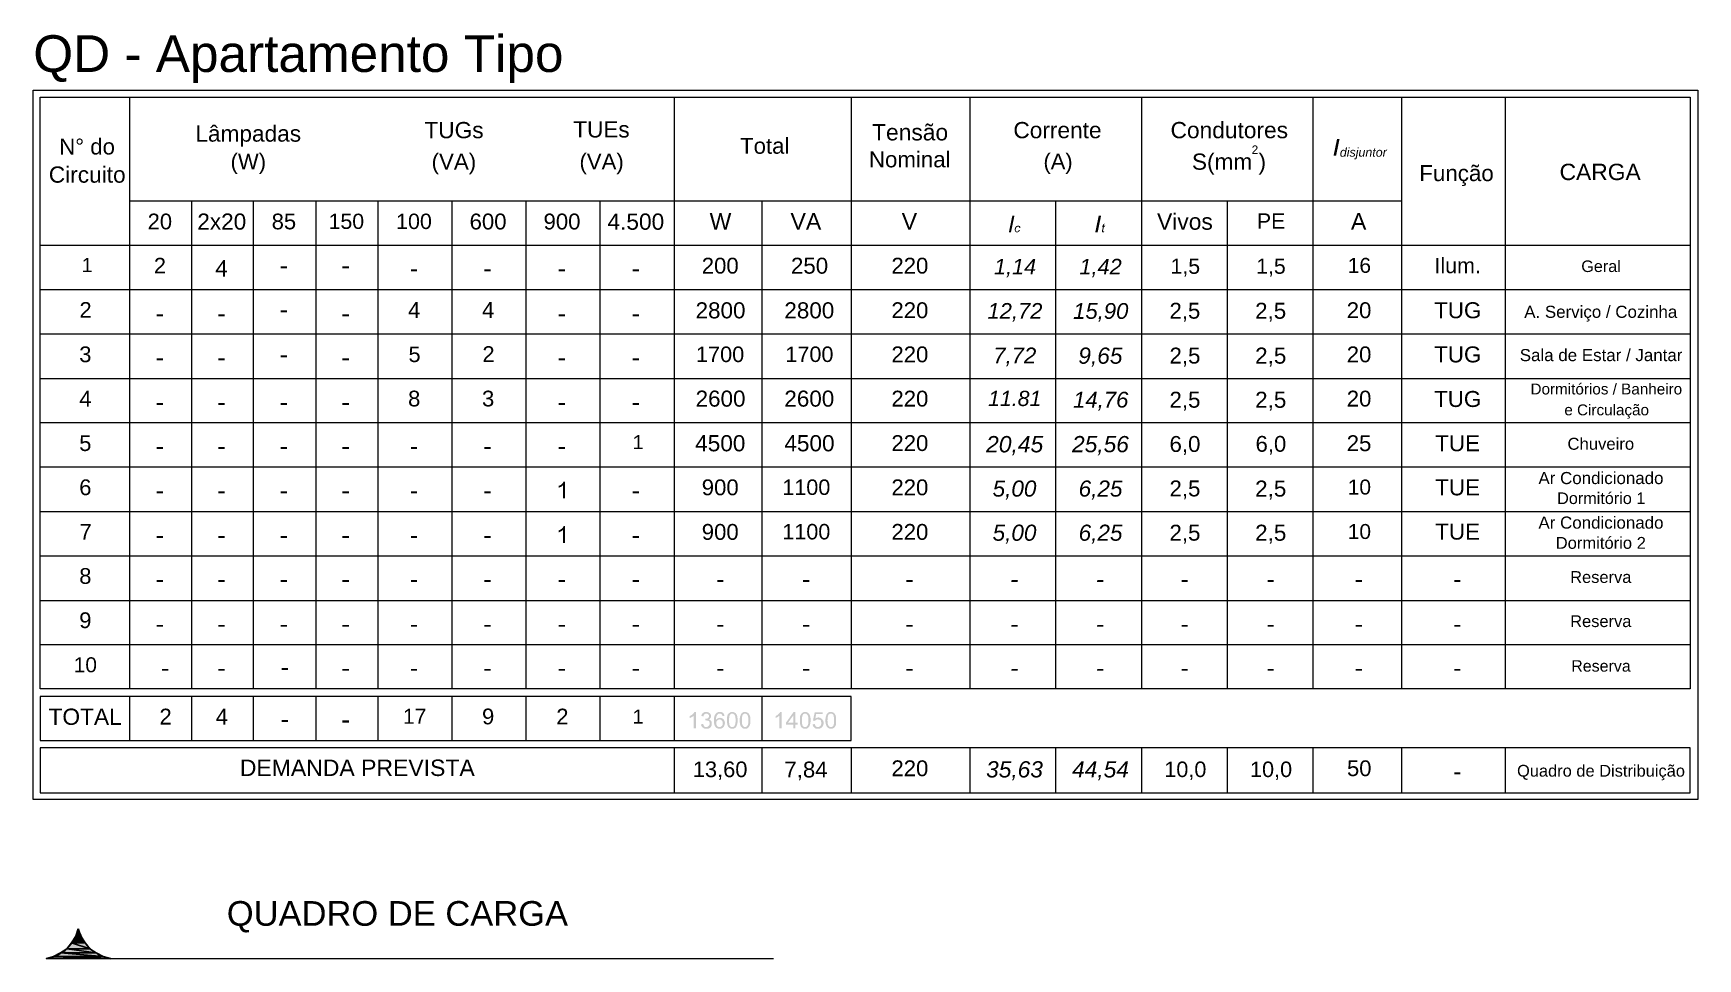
# Model space of a CAD drawing. Header units: millimetres. Extents: x 40 to 176, y -32 to 59.
# Drawn here: x 73.47 to 89.41, y 37.55 to 46.42 of the extents above; entities that cross this region are included whole.
import ezdxf

# ---------------------------------------------------------------- set-up
doc = ezdxf.new("R2010")
doc.units = ezdxf.units.MM
doc.layers.add('11 - Quadro de cargas', color=7, linetype='Continuous', lineweight=30)
doc.styles.add('Arial0', font='arial.ttf', dxfattribs={"height": 3.14658})
doc.styles.add('Arial2', font='ariali.ttf', dxfattribs={"oblique": 15, "height": 1.009692})

msp = doc.modelspace()

# ---------------------------------------------------------------- hatches: boundary and pattern name
at = {"layer": '11 - Quadro de cargas', "true_color": 0x000007}
for points in [[(85.925, 45.244), (85.958, 45.403), (85.982, 45.403), (85.949, 45.244)], [(82.816, 44.51), (82.849, 44.669), (82.869, 44.669), (82.836, 44.51)], [(83.643, 44.51), (83.676, 44.669), (83.699, 44.669), (83.666, 44.51)], [(75.843, 44.166), (75.843, 44.186), (75.902, 44.186), (75.902, 44.166)], [(76.435, 44.166), (76.435, 44.186), (76.498, 44.186), (76.498, 44.166)], [(77.09, 44.136), (77.09, 44.156), (77.149, 44.156), (77.149, 44.136)], [(77.794, 44.136), (77.794, 44.156), (77.854, 44.156), (77.854, 44.136)], [(78.506, 44.136), (78.506, 44.156), (78.565, 44.156), (78.565, 44.136)], [(79.213, 44.136), (79.213, 44.156), (79.273, 44.156), (79.273, 44.136)], [(74.655, 43.706), (74.655, 43.726), (74.715, 43.726), (74.715, 43.706)], [(75.247, 43.706), (75.247, 43.726), (75.307, 43.726), (75.307, 43.706)], [(75.843, 43.743), (75.843, 43.763), (75.902, 43.763), (75.902, 43.743)], [(76.435, 43.706), (76.435, 43.726), (76.498, 43.726), (76.498, 43.706)], [(78.506, 43.706), (78.506, 43.726), (78.565, 43.726), (78.565, 43.706)], [(79.213, 43.706), (79.213, 43.726), (79.273, 43.726), (79.273, 43.706)], [(74.655, 43.283), (74.655, 43.303), (74.715, 43.303), (74.715, 43.283)], [(75.247, 43.283), (75.247, 43.303), (75.307, 43.303), (75.307, 43.283)], [(75.843, 43.313), (75.843, 43.332), (75.902, 43.332), (75.902, 43.313)], [(76.435, 43.283), (76.435, 43.303), (76.498, 43.303), (76.498, 43.283)], [(78.506, 43.283), (78.506, 43.303), (78.565, 43.303), (78.565, 43.283)], [(79.213, 43.283), (79.213, 43.303), (79.273, 43.303), (79.273, 43.283)], [(74.655, 42.856), (74.655, 42.876), (74.715, 42.876), (74.715, 42.856)], [(75.247, 42.856), (75.247, 42.876), (75.307, 42.876), (75.307, 42.856)], [(75.843, 42.856), (75.843, 42.876), (75.902, 42.876), (75.902, 42.856)], [(76.435, 42.856), (76.435, 42.876), (76.498, 42.876), (76.498, 42.856)], [(78.506, 42.856), (78.506, 42.876), (78.565, 42.876), (78.565, 42.856)], [(79.213, 42.856), (79.213, 42.876), (79.273, 42.876), (79.273, 42.856)], [(74.655, 42.433), (74.655, 42.453), (74.715, 42.453), (74.715, 42.433)], [(75.247, 42.433), (75.247, 42.453), (75.307, 42.453), (75.307, 42.433)], [(75.843, 42.433), (75.843, 42.453), (75.902, 42.453), (75.902, 42.433)], [(76.435, 42.433), (76.435, 42.453), (76.498, 42.453), (76.498, 42.433)], [(77.09, 42.433), (77.09, 42.453), (77.149, 42.453), (77.149, 42.433)], [(77.794, 42.433), (77.794, 42.453), (77.854, 42.453), (77.854, 42.433)], [(78.506, 42.433), (78.506, 42.453), (78.565, 42.453), (78.565, 42.433)], [(74.655, 42.009), (74.655, 42.029), (74.715, 42.029), (74.715, 42.009)], [(75.247, 42.009), (75.247, 42.029), (75.307, 42.029), (75.307, 42.009)], [(75.843, 42.009), (75.843, 42.029), (75.902, 42.029), (75.902, 42.009)], [(76.435, 42.009), (76.435, 42.029), (76.498, 42.029), (76.498, 42.009)], [(77.09, 42.009), (77.09, 42.029), (77.149, 42.029), (77.149, 42.009)], [(77.794, 42.009), (77.794, 42.029), (77.854, 42.029), (77.854, 42.009)], [(79.213, 42.009), (79.213, 42.029), (79.273, 42.029), (79.273, 42.009)], [(74.655, 41.583), (74.655, 41.602), (74.715, 41.602), (74.715, 41.583)], [(75.247, 41.583), (75.247, 41.602), (75.307, 41.602), (75.307, 41.583)], [(75.843, 41.583), (75.843, 41.602), (75.902, 41.602), (75.902, 41.583)], [(76.435, 41.583), (76.435, 41.602), (76.498, 41.602), (76.498, 41.583)], [(77.09, 41.583), (77.09, 41.602), (77.149, 41.602), (77.149, 41.583)], [(77.794, 41.583), (77.794, 41.602), (77.854, 41.602), (77.854, 41.583)], [(79.213, 41.583), (79.213, 41.602), (79.273, 41.602), (79.273, 41.583)], [(74.655, 41.159), (74.655, 41.179), (74.715, 41.179), (74.715, 41.159)], [(75.247, 41.159), (75.247, 41.179), (75.307, 41.179), (75.307, 41.159)], [(75.843, 41.159), (75.843, 41.179), (75.902, 41.179), (75.902, 41.159)], [(76.435, 41.159), (76.435, 41.179), (76.498, 41.179), (76.498, 41.159)], [(77.09, 41.159), (77.09, 41.179), (77.149, 41.179), (77.149, 41.159)], [(77.794, 41.159), (77.794, 41.179), (77.854, 41.179), (77.854, 41.159)], [(78.506, 41.159), (78.506, 41.179), (78.565, 41.179), (78.565, 41.159)], [(79.213, 41.159), (79.213, 41.179), (79.273, 41.179), (79.273, 41.159)], [(80.024, 41.159), (80.024, 41.179), (80.083, 41.179), (80.083, 41.159)], [(80.844, 41.159), (80.844, 41.179), (80.904, 41.179), (80.904, 41.159)], [(81.833, 41.159), (81.833, 41.179), (81.896, 41.179), (81.896, 41.159)], [(82.839, 41.159), (82.842, 41.179), (82.902, 41.179), (82.899, 41.159)], [(83.659, 41.159), (83.663, 41.179), (83.722, 41.179), (83.719, 41.159)], [(84.47, 41.159), (84.47, 41.179), (84.529, 41.179), (84.529, 41.159)], [(85.294, 41.159), (85.294, 41.179), (85.353, 41.179), (85.353, 41.159)], [(86.137, 41.159), (86.137, 41.179), (86.197, 41.179), (86.197, 41.159)], [(87.08, 41.159), (87.08, 41.179), (87.139, 41.179), (87.139, 41.159)], [(74.655, 40.732), (74.655, 40.749), (74.715, 40.749), (74.715, 40.732)], [(75.247, 40.732), (75.247, 40.749), (75.307, 40.749), (75.307, 40.732)], [(75.843, 40.732), (75.843, 40.749), (75.902, 40.749), (75.902, 40.732)], [(76.435, 40.732), (76.435, 40.749), (76.498, 40.749), (76.498, 40.732)], [(77.09, 40.732), (77.09, 40.749), (77.149, 40.749), (77.149, 40.732)], [(77.794, 40.732), (77.794, 40.749), (77.854, 40.749), (77.854, 40.732)], [(78.506, 40.732), (78.506, 40.749), (78.565, 40.749), (78.565, 40.732)], [(79.213, 40.732), (79.213, 40.749), (79.273, 40.749), (79.273, 40.732)], [(80.024, 40.732), (80.024, 40.749), (80.083, 40.749), (80.083, 40.732)], [(80.844, 40.732), (80.844, 40.749), (80.904, 40.749), (80.904, 40.732)], [(81.833, 40.732), (81.833, 40.749), (81.896, 40.749), (81.896, 40.732)], [(82.839, 40.732), (82.842, 40.749), (82.902, 40.749), (82.899, 40.732)], [(83.659, 40.732), (83.663, 40.749), (83.722, 40.749), (83.719, 40.732)], [(84.47, 40.732), (84.47, 40.749), (84.529, 40.749), (84.529, 40.732)], [(85.294, 40.732), (85.294, 40.749), (85.353, 40.749), (85.353, 40.732)], [(86.137, 40.732), (86.137, 40.749), (86.197, 40.749), (86.197, 40.732)], [(87.08, 40.732), (87.08, 40.749), (87.139, 40.749), (87.139, 40.732)], [(74.708, 40.309), (74.708, 40.326), (74.768, 40.326), (74.768, 40.309)], [(75.247, 40.309), (75.247, 40.326), (75.307, 40.326), (75.307, 40.309)], [(75.853, 40.316), (75.853, 40.335), (75.912, 40.335), (75.912, 40.316)], [(76.435, 40.309), (76.435, 40.326), (76.498, 40.326), (76.498, 40.309)], [(77.09, 40.309), (77.09, 40.326), (77.149, 40.326), (77.149, 40.309)], [(77.794, 40.309), (77.794, 40.326), (77.854, 40.326), (77.854, 40.309)], [(78.506, 40.309), (78.506, 40.326), (78.565, 40.326), (78.565, 40.309)], [(79.213, 40.309), (79.213, 40.326), (79.273, 40.326), (79.273, 40.309)], [(80.024, 40.309), (80.024, 40.326), (80.083, 40.326), (80.083, 40.309)], [(80.844, 40.309), (80.844, 40.326), (80.904, 40.326), (80.904, 40.309)], [(81.833, 40.309), (81.833, 40.326), (81.896, 40.326), (81.896, 40.309)], [(82.839, 40.309), (82.842, 40.326), (82.902, 40.326), (82.899, 40.309)], [(83.659, 40.309), (83.663, 40.326), (83.722, 40.326), (83.719, 40.309)], [(84.47, 40.309), (84.47, 40.326), (84.529, 40.326), (84.529, 40.309)], [(85.294, 40.309), (85.294, 40.326), (85.353, 40.326), (85.353, 40.309)], [(86.137, 40.309), (86.137, 40.326), (86.197, 40.326), (86.197, 40.309)], [(87.08, 40.309), (87.08, 40.326), (87.139, 40.326), (87.139, 40.309)], [(75.853, 39.819), (75.853, 39.839), (75.912, 39.839), (75.912, 39.819)], [(76.435, 39.813), (76.435, 39.833), (76.498, 39.833), (76.498, 39.813)], [(87.08, 39.317), (87.08, 39.336), (87.139, 39.336), (87.139, 39.317)]]:
    msp.add_hatch(color=7, dxfattribs=at).paths.add_polyline_path(points)
h = msp.add_hatch(color=7, dxfattribs=at)
edge = h.paths.add_edge_path()
edge.add_line((82.912, 44.533), (82.922, 44.533))
edge.add_spline(control_points=[(82.922, 44.533), (82.918, 44.523), (82.915, 44.52), (82.912, 44.517), (82.912, 44.517), (82.905, 44.51), (82.902, 44.51), (82.895, 44.51), (82.895, 44.51), (82.889, 44.51), (82.882, 44.51), (82.879, 44.517), (82.879, 44.517), (82.875, 44.52), (82.872, 44.527), (82.872, 44.533), (82.872, 44.533), (82.872, 44.54), (82.872, 44.547), (82.875, 44.553), (82.875, 44.553), (82.879, 44.56), (82.882, 44.566), (82.889, 44.57), (82.889, 44.57), (82.892, 44.573), (82.899, 44.573), (82.905, 44.573), (82.905, 44.573), (82.912, 44.573), (82.915, 44.573), (82.922, 44.57), (82.922, 44.57), (82.925, 44.563), (82.925, 44.56), (82.925, 44.553)], knot_values=[0, 0, 0, 0, 0.027778, 0.027778, 0.027778, 0.027778, 0.055556, 0.055556, 0.055556, 0.055556, 0.083333, 0.083333, 0.083333, 0.083333, 0.111111, 0.111111, 0.111111, 0.111111, 0.138889, 0.138889, 0.138889, 0.138889, 0.166667, 0.166667, 0.166667, 0.166667, 0.194444, 0.194444, 0.194444, 0.194444, 0.222222, 0.222222, 0.222222, 0.222222, 1, 1, 1, 1], degree=3, periodic=0)
edge.add_line((82.925, 44.553), (82.915, 44.553))
edge.add_spline(control_points=[(82.915, 44.553), (82.915, 44.556), (82.915, 44.56), (82.912, 44.563), (82.912, 44.563), (82.908, 44.563), (82.908, 44.566), (82.902, 44.566), (82.902, 44.566), (82.899, 44.566), (82.895, 44.563), (82.892, 44.56), (82.892, 44.56), (82.889, 44.56), (82.885, 44.553), (82.885, 44.55), (82.885, 44.55), (82.882, 44.543), (82.882, 44.54), (82.882, 44.533), (82.882, 44.533), (82.882, 44.527), (82.882, 44.523), (82.885, 44.52), (82.885, 44.52), (82.889, 44.52), (82.892, 44.517), (82.895, 44.517), (82.895, 44.517), (82.899, 44.517), (82.902, 44.52), (82.905, 44.52), (82.905, 44.52), (82.908, 44.523), (82.908, 44.527), (82.912, 44.533)], knot_values=[0, 0, 0, 0, 0.027778, 0.027778, 0.027778, 0.027778, 0.055556, 0.055556, 0.055556, 0.055556, 0.083333, 0.083333, 0.083333, 0.083333, 0.111111, 0.111111, 0.111111, 0.111111, 0.138889, 0.138889, 0.138889, 0.138889, 0.166667, 0.166667, 0.166667, 0.166667, 0.194444, 0.194444, 0.194444, 0.194444, 0.222222, 0.222222, 0.222222, 0.222222, 1, 1, 1, 1], degree=3, periodic=0)
h = msp.add_hatch(color=7, dxfattribs=at)
edge = h.paths.add_edge_path()
edge.add_line((83.729, 44.52), (83.726, 44.51))
edge.add_spline(control_points=[(83.726, 44.51), (83.722, 44.51), (83.722, 44.51), (83.719, 44.51), (83.719, 44.51), (83.716, 44.51), (83.712, 44.51), (83.709, 44.513), (83.709, 44.513), (83.706, 44.513), (83.706, 44.517), (83.706, 44.52), (83.706, 44.52), (83.706, 44.52), (83.706, 44.523), (83.709, 44.53)], knot_values=[0, 0, 0, 0, 0.0625, 0.0625, 0.0625, 0.0625, 0.125, 0.125, 0.125, 0.125, 0.1875, 0.1875, 0.1875, 0.1875, 1, 1, 1, 1], degree=3, periodic=0)
edge.add_line((83.709, 44.53), (83.716, 44.563))
edge.add_line((83.716, 44.563), (83.706, 44.563))
edge.add_line((83.706, 44.563), (83.709, 44.573))
edge.add_line((83.709, 44.573), (83.716, 44.573))
edge.add_line((83.716, 44.573), (83.719, 44.586))
edge.add_line((83.719, 44.586), (83.732, 44.596))
edge.add_line((83.732, 44.596), (83.726, 44.573))
edge.add_line((83.726, 44.573), (83.739, 44.573))
edge.add_line((83.739, 44.573), (83.735, 44.563))
edge.add_line((83.735, 44.563), (83.726, 44.563))
edge.add_line((83.726, 44.563), (83.719, 44.53))
edge.add_spline(control_points=[(83.719, 44.53), (83.719, 44.527), (83.716, 44.523), (83.716, 44.523), (83.716, 44.523), (83.716, 44.52), (83.719, 44.52), (83.719, 44.52), (83.719, 44.52), (83.719, 44.52), (83.719, 44.52), (83.722, 44.52), (83.722, 44.52), (83.726, 44.52), (83.726, 44.52), (83.729, 44.52)], knot_values=[0, 0, 0, 0, 0.0625, 0.0625, 0.0625, 0.0625, 0.125, 0.125, 0.125, 0.125, 0.1875, 0.1875, 0.1875, 0.1875, 1, 1, 1, 1], degree=3, periodic=0)
h = msp.add_hatch(color=7, dxfattribs=at)
h.paths.add_polyline_path([(75.29, 44.087), (75.29, 44.126), (75.221, 44.126), (75.221, 44.143), (75.294, 44.245), (75.31, 44.245), (75.31, 44.143), (75.33, 44.143), (75.33, 44.126), (75.31, 44.126), (75.31, 44.087)])
h.paths.add_polyline_path([(75.29, 44.143), (75.29, 44.216), (75.241, 44.143)])
h = msp.add_hatch(color=7, dxfattribs=at)
edge = h.paths.add_edge_path()
edge.add_line((78.565, 41.963), (78.545, 41.963))
edge.add_line((78.545, 41.963), (78.545, 42.085))
edge.add_spline(control_points=[(78.545, 42.085), (78.542, 42.082), (78.535, 42.079), (78.529, 42.072), (78.529, 42.072), (78.519, 42.069), (78.512, 42.066), (78.506, 42.062)], knot_values=[0, 0, 0, 0, 0.125, 0.125, 0.125, 0.125, 1, 1, 1, 1], degree=3, periodic=0)
edge.add_line((78.506, 42.062), (78.506, 42.082))
edge.add_spline(control_points=[(78.506, 42.082), (78.519, 42.085), (78.529, 42.092), (78.535, 42.099), (78.535, 42.099), (78.545, 42.109), (78.549, 42.115), (78.552, 42.122)], knot_values=[0, 0, 0, 0, 0.125, 0.125, 0.125, 0.125, 1, 1, 1, 1], degree=3, periodic=0)
edge.add_line((78.552, 42.122), (78.565, 42.122))
edge.add_line((78.565, 42.122), (78.565, 41.963))
h = msp.add_hatch(color=7, dxfattribs=at)
edge = h.paths.add_edge_path()
edge.add_line((78.565, 41.533), (78.545, 41.533))
edge.add_line((78.545, 41.533), (78.545, 41.659))
edge.add_spline(control_points=[(78.545, 41.659), (78.542, 41.655), (78.535, 41.649), (78.529, 41.645), (78.529, 41.645), (78.519, 41.642), (78.512, 41.639), (78.506, 41.635)], knot_values=[0, 0, 0, 0, 0.125, 0.125, 0.125, 0.125, 1, 1, 1, 1], degree=3, periodic=0)
edge.add_line((78.506, 41.635), (78.506, 41.655))
edge.add_spline(control_points=[(78.506, 41.655), (78.519, 41.659), (78.529, 41.665), (78.535, 41.672), (78.535, 41.672), (78.545, 41.678), (78.549, 41.688), (78.552, 41.695)], knot_values=[0, 0, 0, 0, 0.125, 0.125, 0.125, 0.125, 1, 1, 1, 1], degree=3, periodic=0)
edge.add_line((78.552, 41.695), (78.565, 41.695))
edge.add_line((78.565, 41.695), (78.565, 41.533))
h = msp.add_hatch(color=7, dxfattribs=at)
edge = h.paths.add_edge_path()
edge.add_line((79.819, 39.757), (79.799, 39.757))
edge.add_line((79.799, 39.757), (79.799, 39.879))
edge.add_spline(control_points=[(79.799, 39.879), (79.796, 39.876), (79.789, 39.872), (79.782, 39.866), (79.782, 39.866), (79.773, 39.862), (79.766, 39.859), (79.759, 39.856)], knot_values=[0, 0, 0, 0, 0.125, 0.125, 0.125, 0.125, 1, 1, 1, 1], degree=3, periodic=0)
edge.add_line((79.759, 39.856), (79.759, 39.876))
edge.add_spline(control_points=[(79.759, 39.876), (79.773, 39.879), (79.779, 39.886), (79.789, 39.895), (79.789, 39.895), (79.796, 39.902), (79.802, 39.909), (79.806, 39.915)], knot_values=[0, 0, 0, 0, 0.125, 0.125, 0.125, 0.125, 1, 1, 1, 1], degree=3, periodic=0)
edge.add_line((79.806, 39.915), (79.819, 39.915))
edge.add_line((79.819, 39.915), (79.819, 39.757))
edge = h.paths.add_edge_path()
edge.add_line((79.868, 39.796), (79.888, 39.8))
edge.add_spline(control_points=[(79.888, 39.8), (79.892, 39.79), (79.895, 39.783), (79.898, 39.776), (79.898, 39.776), (79.905, 39.773), (79.911, 39.77), (79.918, 39.77), (79.918, 39.77), (79.928, 39.77), (79.935, 39.773), (79.941, 39.78), (79.941, 39.78), (79.948, 39.786), (79.951, 39.793), (79.951, 39.803), (79.951, 39.803), (79.951, 39.813), (79.948, 39.819), (79.945, 39.826), (79.945, 39.826), (79.938, 39.829), (79.931, 39.833), (79.921, 39.833), (79.921, 39.833), (79.918, 39.833), (79.911, 39.833), (79.908, 39.833)], knot_values=[0, 0, 0, 0, 0.035714, 0.035714, 0.035714, 0.035714, 0.071429, 0.071429, 0.071429, 0.071429, 0.107143, 0.107143, 0.107143, 0.107143, 0.142857, 0.142857, 0.142857, 0.142857, 0.178571, 0.178571, 0.178571, 0.178571, 0.214286, 0.214286, 0.214286, 0.214286, 1, 1, 1, 1], degree=3, periodic=0)
edge.add_line((79.908, 39.833), (79.908, 39.849))
edge.add_spline(control_points=[(79.908, 39.849), (79.911, 39.849), (79.911, 39.849), (79.911, 39.849), (79.911, 39.849), (79.921, 39.849), (79.928, 39.849), (79.935, 39.856), (79.935, 39.856), (79.941, 39.859), (79.945, 39.866), (79.945, 39.876), (79.945, 39.876), (79.945, 39.882), (79.941, 39.889), (79.938, 39.892), (79.938, 39.892), (79.931, 39.895), (79.928, 39.899), (79.918, 39.899), (79.918, 39.899), (79.911, 39.899), (79.905, 39.895), (79.902, 39.892), (79.902, 39.892), (79.895, 39.889), (79.892, 39.879), (79.892, 39.872)], knot_values=[0, 0, 0, 0, 0.035714, 0.035714, 0.035714, 0.035714, 0.071429, 0.071429, 0.071429, 0.071429, 0.107143, 0.107143, 0.107143, 0.107143, 0.142857, 0.142857, 0.142857, 0.142857, 0.178571, 0.178571, 0.178571, 0.178571, 0.214286, 0.214286, 0.214286, 0.214286, 1, 1, 1, 1], degree=3, periodic=0)
edge.add_line((79.892, 39.872), (79.872, 39.876))
edge.add_spline(control_points=[(79.872, 39.876), (79.872, 39.889), (79.878, 39.899), (79.888, 39.905), (79.888, 39.905), (79.895, 39.912), (79.905, 39.915), (79.918, 39.915), (79.918, 39.915), (79.928, 39.915), (79.935, 39.912), (79.941, 39.909), (79.941, 39.909), (79.951, 39.905), (79.954, 39.902), (79.958, 39.895), (79.958, 39.895), (79.964, 39.889), (79.964, 39.882), (79.964, 39.876), (79.964, 39.876), (79.964, 39.866), (79.964, 39.862), (79.958, 39.856), (79.958, 39.856), (79.954, 39.849), (79.951, 39.846), (79.945, 39.843), (79.945, 39.843), (79.951, 39.839), (79.961, 39.836), (79.964, 39.829), (79.964, 39.829), (79.971, 39.823), (79.971, 39.813), (79.971, 39.803), (79.971, 39.803), (79.971, 39.79), (79.968, 39.776), (79.958, 39.766), (79.958, 39.766), (79.948, 39.757), (79.935, 39.753), (79.918, 39.753), (79.918, 39.753), (79.905, 39.753), (79.895, 39.757), (79.885, 39.766), (79.885, 39.766), (79.875, 39.773), (79.868, 39.783), (79.868, 39.796)], knot_values=[0, 0, 0, 0, 0.019231, 0.019231, 0.019231, 0.019231, 0.038462, 0.038462, 0.038462, 0.038462, 0.057692, 0.057692, 0.057692, 0.057692, 0.076923, 0.076923, 0.076923, 0.076923, 0.096154, 0.096154, 0.096154, 0.096154, 0.115385, 0.115385, 0.115385, 0.115385, 0.134615, 0.134615, 0.134615, 0.134615, 0.153846, 0.153846, 0.153846, 0.153846, 0.173077, 0.173077, 0.173077, 0.173077, 0.192308, 0.192308, 0.192308, 0.192308, 0.211538, 0.211538, 0.211538, 0.211538, 0.230769, 0.230769, 0.230769, 0.230769, 1, 1, 1, 1], degree=3, periodic=0)
edge = h.paths.add_edge_path()
edge.add_line((80.093, 39.876), (80.074, 39.876))
edge.add_spline(control_points=[(80.074, 39.876), (80.07, 39.882), (80.07, 39.889), (80.067, 39.892), (80.067, 39.892), (80.06, 39.895), (80.054, 39.899), (80.047, 39.899), (80.047, 39.899), (80.04, 39.899), (80.034, 39.899), (80.031, 39.895), (80.031, 39.895), (80.024, 39.889), (80.021, 39.882), (80.017, 39.876), (80.017, 39.876), (80.014, 39.866), (80.011, 39.852), (80.011, 39.839), (80.011, 39.839), (80.014, 39.846), (80.021, 39.849), (80.027, 39.852), (80.027, 39.852), (80.034, 39.856), (80.04, 39.859), (80.05, 39.859), (80.05, 39.859), (80.06, 39.859), (80.074, 39.852), (80.083, 39.846), (80.083, 39.846), (80.09, 39.836), (80.097, 39.823), (80.097, 39.806), (80.097, 39.806), (80.097, 39.796), (80.093, 39.79), (80.09, 39.78), (80.09, 39.78), (80.083, 39.77), (80.08, 39.763), (80.07, 39.76), (80.07, 39.76), (80.064, 39.757), (80.057, 39.753), (80.047, 39.753), (80.047, 39.753), (80.031, 39.753), (80.017, 39.76), (80.007, 39.77), (80.007, 39.77), (79.997, 39.783), (79.991, 39.803), (79.991, 39.829), (79.991, 39.829), (79.991, 39.862), (79.997, 39.882), (80.007, 39.895), (80.007, 39.895), (80.017, 39.909), (80.031, 39.915), (80.047, 39.915), (80.047, 39.915), (80.06, 39.915), (80.07, 39.912), (80.08, 39.905), (80.08, 39.905), (80.087, 39.899), (80.09, 39.889), (80.093, 39.876)], knot_values=[0, 0, 0, 0, 0.013889, 0.013889, 0.013889, 0.013889, 0.027778, 0.027778, 0.027778, 0.027778, 0.041667, 0.041667, 0.041667, 0.041667, 0.055556, 0.055556, 0.055556, 0.055556, 0.069444, 0.069444, 0.069444, 0.069444, 0.083333, 0.083333, 0.083333, 0.083333, 0.097222, 0.097222, 0.097222, 0.097222, 0.111111, 0.111111, 0.111111, 0.111111, 0.125, 0.125, 0.125, 0.125, 0.138889, 0.138889, 0.138889, 0.138889, 0.152778, 0.152778, 0.152778, 0.152778, 0.166667, 0.166667, 0.166667, 0.166667, 0.180556, 0.180556, 0.180556, 0.180556, 0.194444, 0.194444, 0.194444, 0.194444, 0.208333, 0.208333, 0.208333, 0.208333, 0.222222, 0.222222, 0.222222, 0.222222, 0.236111, 0.236111, 0.236111, 0.236111, 1, 1, 1, 1], degree=3, periodic=0)
edge = h.paths.add_edge_path()
edge.add_spline(control_points=[(80.014, 39.806), (80.014, 39.8), (80.014, 39.793), (80.017, 39.79), (80.017, 39.79), (80.021, 39.783), (80.024, 39.776), (80.031, 39.773), (80.031, 39.773), (80.034, 39.77), (80.04, 39.77), (80.047, 39.77), (80.047, 39.77), (80.054, 39.77), (80.06, 39.773), (80.067, 39.78), (80.067, 39.78), (80.074, 39.786), (80.077, 39.796), (80.077, 39.806), (80.077, 39.806), (80.077, 39.816), (80.074, 39.826), (80.067, 39.833), (80.067, 39.833), (80.06, 39.839), (80.054, 39.843), (80.044, 39.843), (80.044, 39.843), (80.037, 39.843), (80.027, 39.839), (80.024, 39.833), (80.024, 39.833), (80.017, 39.826), (80.014, 39.816), (80.014, 39.806)], knot_values=[0, 0, 0, 0, 0.027778, 0.027778, 0.027778, 0.027778, 0.055556, 0.055556, 0.055556, 0.055556, 0.083333, 0.083333, 0.083333, 0.083333, 0.111111, 0.111111, 0.111111, 0.111111, 0.138889, 0.138889, 0.138889, 0.138889, 0.166667, 0.166667, 0.166667, 0.166667, 0.194444, 0.194444, 0.194444, 0.194444, 0.222222, 0.222222, 0.222222, 0.222222, 1, 1, 1, 1], degree=3, periodic=0)
edge = h.paths.add_edge_path()
edge.add_spline(control_points=[(80.117, 39.833), (80.117, 39.852), (80.117, 39.869), (80.12, 39.879), (80.12, 39.879), (80.123, 39.892), (80.13, 39.899), (80.14, 39.905), (80.14, 39.905), (80.146, 39.912), (80.156, 39.915), (80.166, 39.915), (80.166, 39.915), (80.176, 39.915), (80.183, 39.912), (80.189, 39.909), (80.189, 39.909), (80.196, 39.905), (80.203, 39.902), (80.206, 39.895), (80.206, 39.895), (80.209, 39.889), (80.212, 39.882), (80.216, 39.872), (80.216, 39.872), (80.216, 39.862), (80.219, 39.849), (80.219, 39.833), (80.219, 39.833), (80.219, 39.816), (80.216, 39.8), (80.212, 39.79), (80.212, 39.79), (80.209, 39.776), (80.203, 39.77), (80.196, 39.763), (80.196, 39.763), (80.189, 39.757), (80.179, 39.753), (80.166, 39.753), (80.166, 39.753), (80.153, 39.753), (80.14, 39.76), (80.13, 39.77), (80.13, 39.77), (80.12, 39.783), (80.117, 39.803), (80.117, 39.833)], knot_values=[0, 0, 0, 0, 0.020833, 0.020833, 0.020833, 0.020833, 0.041667, 0.041667, 0.041667, 0.041667, 0.0625, 0.0625, 0.0625, 0.0625, 0.083333, 0.083333, 0.083333, 0.083333, 0.104167, 0.104167, 0.104167, 0.104167, 0.125, 0.125, 0.125, 0.125, 0.145833, 0.145833, 0.145833, 0.145833, 0.166667, 0.166667, 0.166667, 0.166667, 0.1875, 0.1875, 0.1875, 0.1875, 0.208333, 0.208333, 0.208333, 0.208333, 0.229167, 0.229167, 0.229167, 0.229167, 1, 1, 1, 1], degree=3, periodic=0)
edge = h.paths.add_edge_path()
edge.add_spline(control_points=[(80.136, 39.833), (80.136, 39.809), (80.14, 39.79), (80.143, 39.783), (80.143, 39.783), (80.15, 39.773), (80.16, 39.77), (80.166, 39.77), (80.166, 39.77), (80.176, 39.77), (80.183, 39.773), (80.189, 39.783), (80.189, 39.783), (80.196, 39.79), (80.199, 39.809), (80.199, 39.833), (80.199, 39.833), (80.199, 39.859), (80.196, 39.879), (80.189, 39.886), (80.189, 39.886), (80.183, 39.895), (80.176, 39.899), (80.166, 39.899), (80.166, 39.899), (80.156, 39.899), (80.15, 39.895), (80.146, 39.889), (80.146, 39.889), (80.14, 39.879), (80.136, 39.859), (80.136, 39.833)], knot_values=[0, 0, 0, 0, 0.03125, 0.03125, 0.03125, 0.03125, 0.0625, 0.0625, 0.0625, 0.0625, 0.09375, 0.09375, 0.09375, 0.09375, 0.125, 0.125, 0.125, 0.125, 0.15625, 0.15625, 0.15625, 0.15625, 0.1875, 0.1875, 0.1875, 0.1875, 0.21875, 0.21875, 0.21875, 0.21875, 1, 1, 1, 1], degree=3, periodic=0)
edge = h.paths.add_edge_path()
edge.add_spline(control_points=[(80.239, 39.833), (80.239, 39.852), (80.239, 39.869), (80.246, 39.879), (80.246, 39.879), (80.249, 39.892), (80.252, 39.899), (80.262, 39.905), (80.262, 39.905), (80.269, 39.912), (80.279, 39.915), (80.289, 39.915), (80.289, 39.915), (80.298, 39.915), (80.305, 39.912), (80.312, 39.909), (80.312, 39.909), (80.318, 39.905), (80.325, 39.902), (80.328, 39.895), (80.328, 39.895), (80.332, 39.889), (80.335, 39.882), (80.338, 39.872), (80.338, 39.872), (80.341, 39.862), (80.341, 39.849), (80.341, 39.833), (80.341, 39.833), (80.341, 39.816), (80.341, 39.8), (80.335, 39.79), (80.335, 39.79), (80.332, 39.776), (80.325, 39.77), (80.318, 39.763), (80.318, 39.763), (80.312, 39.757), (80.302, 39.753), (80.289, 39.753), (80.289, 39.753), (80.275, 39.753), (80.262, 39.76), (80.255, 39.77), (80.255, 39.77), (80.242, 39.783), (80.239, 39.803), (80.239, 39.833)], knot_values=[0, 0, 0, 0, 0.020833, 0.020833, 0.020833, 0.020833, 0.041667, 0.041667, 0.041667, 0.041667, 0.0625, 0.0625, 0.0625, 0.0625, 0.083333, 0.083333, 0.083333, 0.083333, 0.104167, 0.104167, 0.104167, 0.104167, 0.125, 0.125, 0.125, 0.125, 0.145833, 0.145833, 0.145833, 0.145833, 0.166667, 0.166667, 0.166667, 0.166667, 0.1875, 0.1875, 0.1875, 0.1875, 0.208333, 0.208333, 0.208333, 0.208333, 0.229167, 0.229167, 0.229167, 0.229167, 1, 1, 1, 1], degree=3, periodic=0)
edge = h.paths.add_edge_path()
edge.add_spline(control_points=[(80.259, 39.833), (80.259, 39.809), (80.262, 39.79), (80.269, 39.783), (80.269, 39.783), (80.272, 39.773), (80.282, 39.77), (80.289, 39.77), (80.289, 39.77), (80.298, 39.77), (80.305, 39.773), (80.312, 39.783), (80.312, 39.783), (80.318, 39.79), (80.322, 39.809), (80.322, 39.833), (80.322, 39.833), (80.322, 39.859), (80.318, 39.879), (80.312, 39.886), (80.312, 39.886), (80.305, 39.895), (80.298, 39.899), (80.289, 39.899), (80.289, 39.899), (80.282, 39.899), (80.275, 39.895), (80.269, 39.889), (80.269, 39.889), (80.262, 39.879), (80.259, 39.859), (80.259, 39.833)], knot_values=[0, 0, 0, 0, 0.03125, 0.03125, 0.03125, 0.03125, 0.0625, 0.0625, 0.0625, 0.0625, 0.09375, 0.09375, 0.09375, 0.09375, 0.125, 0.125, 0.125, 0.125, 0.15625, 0.15625, 0.15625, 0.15625, 0.1875, 0.1875, 0.1875, 0.1875, 0.21875, 0.21875, 0.21875, 0.21875, 1, 1, 1, 1], degree=3, periodic=0)
h = msp.add_hatch(color=7, dxfattribs=at)
edge = h.paths.add_edge_path()
edge.add_line((80.639, 39.757), (80.619, 39.757))
edge.add_line((80.619, 39.757), (80.619, 39.879))
edge.add_spline(control_points=[(80.619, 39.879), (80.616, 39.876), (80.609, 39.872), (80.603, 39.866), (80.603, 39.866), (80.596, 39.862), (80.586, 39.859), (80.583, 39.856)], knot_values=[0, 0, 0, 0, 0.125, 0.125, 0.125, 0.125, 1, 1, 1, 1], degree=3, periodic=0)
edge.add_line((80.583, 39.856), (80.583, 39.876))
edge.add_spline(control_points=[(80.583, 39.876), (80.593, 39.879), (80.603, 39.886), (80.609, 39.895), (80.609, 39.895), (80.619, 39.902), (80.623, 39.909), (80.626, 39.915)], knot_values=[0, 0, 0, 0, 0.125, 0.125, 0.125, 0.125, 1, 1, 1, 1], degree=3, periodic=0)
edge.add_line((80.626, 39.915), (80.639, 39.915))
edge.add_line((80.639, 39.915), (80.639, 39.757))
h.paths.add_polyline_path([(80.752, 39.757), (80.752, 39.793), (80.682, 39.793), (80.682, 39.813), (80.755, 39.915), (80.772, 39.915), (80.772, 39.813), (80.795, 39.813), (80.795, 39.793), (80.772, 39.793), (80.772, 39.757)])
h.paths.add_polyline_path([(80.752, 39.813), (80.752, 39.882), (80.702, 39.813)])
edge = h.paths.add_edge_path()
edge.add_spline(control_points=[(80.815, 39.833), (80.815, 39.852), (80.815, 39.869), (80.818, 39.879), (80.818, 39.879), (80.824, 39.892), (80.828, 39.899), (80.838, 39.905), (80.838, 39.905), (80.844, 39.912), (80.854, 39.915), (80.864, 39.915), (80.864, 39.915), (80.874, 39.915), (80.881, 39.912), (80.887, 39.909), (80.887, 39.909), (80.894, 39.905), (80.901, 39.902), (80.904, 39.895), (80.904, 39.895), (80.907, 39.889), (80.91, 39.882), (80.914, 39.872), (80.914, 39.872), (80.917, 39.862), (80.917, 39.849), (80.917, 39.833), (80.917, 39.833), (80.917, 39.816), (80.914, 39.8), (80.91, 39.79), (80.91, 39.79), (80.907, 39.776), (80.901, 39.77), (80.894, 39.763), (80.894, 39.763), (80.887, 39.757), (80.877, 39.753), (80.864, 39.753), (80.864, 39.753), (80.851, 39.753), (80.838, 39.76), (80.828, 39.77), (80.828, 39.77), (80.818, 39.783), (80.815, 39.803), (80.815, 39.833)], knot_values=[0, 0, 0, 0, 0.020833, 0.020833, 0.020833, 0.020833, 0.041667, 0.041667, 0.041667, 0.041667, 0.0625, 0.0625, 0.0625, 0.0625, 0.083333, 0.083333, 0.083333, 0.083333, 0.104167, 0.104167, 0.104167, 0.104167, 0.125, 0.125, 0.125, 0.125, 0.145833, 0.145833, 0.145833, 0.145833, 0.166667, 0.166667, 0.166667, 0.166667, 0.1875, 0.1875, 0.1875, 0.1875, 0.208333, 0.208333, 0.208333, 0.208333, 0.229167, 0.229167, 0.229167, 0.229167, 1, 1, 1, 1], degree=3, periodic=0)
edge = h.paths.add_edge_path()
edge.add_spline(control_points=[(80.834, 39.833), (80.834, 39.809), (80.838, 39.79), (80.841, 39.783), (80.841, 39.783), (80.848, 39.773), (80.858, 39.77), (80.864, 39.77), (80.864, 39.77), (80.874, 39.77), (80.881, 39.773), (80.887, 39.783), (80.887, 39.783), (80.894, 39.79), (80.897, 39.809), (80.897, 39.833), (80.897, 39.833), (80.897, 39.859), (80.894, 39.879), (80.887, 39.886), (80.887, 39.886), (80.881, 39.895), (80.874, 39.899), (80.864, 39.899), (80.864, 39.899), (80.854, 39.899), (80.848, 39.895), (80.844, 39.889), (80.844, 39.889), (80.838, 39.879), (80.834, 39.859), (80.834, 39.833)], knot_values=[0, 0, 0, 0, 0.03125, 0.03125, 0.03125, 0.03125, 0.0625, 0.0625, 0.0625, 0.0625, 0.09375, 0.09375, 0.09375, 0.09375, 0.125, 0.125, 0.125, 0.125, 0.15625, 0.15625, 0.15625, 0.15625, 0.1875, 0.1875, 0.1875, 0.1875, 0.21875, 0.21875, 0.21875, 0.21875, 1, 1, 1, 1], degree=3, periodic=0)
edge = h.paths.add_edge_path()
edge.add_line((80.937, 39.796), (80.957, 39.8))
edge.add_spline(control_points=[(80.957, 39.8), (80.96, 39.79), (80.963, 39.783), (80.967, 39.776), (80.967, 39.776), (80.973, 39.773), (80.98, 39.77), (80.987, 39.77), (80.987, 39.77), (80.996, 39.77), (81.006, 39.773), (81.01, 39.78), (81.01, 39.78), (81.016, 39.786), (81.02, 39.796), (81.02, 39.809), (81.02, 39.809), (81.02, 39.819), (81.016, 39.829), (81.013, 39.836), (81.013, 39.836), (81.006, 39.839), (80.996, 39.843), (80.987, 39.843), (80.987, 39.843), (80.98, 39.843), (80.977, 39.843), (80.97, 39.839), (80.97, 39.839), (80.967, 39.836), (80.96, 39.833), (80.957, 39.829)], knot_values=[0, 0, 0, 0, 0.03125, 0.03125, 0.03125, 0.03125, 0.0625, 0.0625, 0.0625, 0.0625, 0.09375, 0.09375, 0.09375, 0.09375, 0.125, 0.125, 0.125, 0.125, 0.15625, 0.15625, 0.15625, 0.15625, 0.1875, 0.1875, 0.1875, 0.1875, 0.21875, 0.21875, 0.21875, 0.21875, 1, 1, 1, 1], degree=3, periodic=0)
edge.add_line((80.957, 39.829), (80.94, 39.833))
edge.add_line((80.94, 39.833), (80.957, 39.912))
edge.add_line((80.957, 39.912), (81.033, 39.912))
edge.add_line((81.033, 39.912), (81.033, 39.895))
edge.add_line((81.033, 39.895), (80.97, 39.895))
edge.add_line((80.97, 39.895), (80.963, 39.852))
edge.add_spline(control_points=[(80.963, 39.852), (80.973, 39.859), (80.983, 39.862), (80.993, 39.862), (80.993, 39.862), (81.006, 39.862), (81.016, 39.856), (81.026, 39.846), (81.026, 39.846), (81.036, 39.836), (81.043, 39.826), (81.043, 39.809), (81.043, 39.809), (81.043, 39.796), (81.036, 39.783), (81.03, 39.773), (81.03, 39.773), (81.02, 39.76), (81.006, 39.753), (80.987, 39.753), (80.987, 39.753), (80.973, 39.753), (80.96, 39.757), (80.953, 39.766), (80.953, 39.766), (80.944, 39.773), (80.937, 39.783), (80.937, 39.796)], knot_values=[0, 0, 0, 0, 0.035714, 0.035714, 0.035714, 0.035714, 0.071429, 0.071429, 0.071429, 0.071429, 0.107143, 0.107143, 0.107143, 0.107143, 0.142857, 0.142857, 0.142857, 0.142857, 0.178571, 0.178571, 0.178571, 0.178571, 0.214286, 0.214286, 0.214286, 0.214286, 1, 1, 1, 1], degree=3, periodic=0)
edge = h.paths.add_edge_path()
edge.add_spline(control_points=[(81.059, 39.833), (81.059, 39.852), (81.063, 39.869), (81.066, 39.879), (81.066, 39.879), (81.069, 39.892), (81.076, 39.899), (81.082, 39.905), (81.082, 39.905), (81.089, 39.912), (81.099, 39.915), (81.112, 39.915), (81.112, 39.915), (81.119, 39.915), (81.129, 39.912), (81.135, 39.909), (81.135, 39.909), (81.142, 39.905), (81.145, 39.902), (81.149, 39.895), (81.149, 39.895), (81.155, 39.889), (81.159, 39.882), (81.159, 39.872), (81.159, 39.872), (81.162, 39.862), (81.162, 39.849), (81.162, 39.833), (81.162, 39.833), (81.162, 39.816), (81.162, 39.8), (81.159, 39.79), (81.159, 39.79), (81.155, 39.776), (81.149, 39.77), (81.142, 39.763), (81.142, 39.763), (81.132, 39.757), (81.122, 39.753), (81.112, 39.753), (81.112, 39.753), (81.096, 39.753), (81.086, 39.76), (81.076, 39.77), (81.076, 39.77), (81.066, 39.783), (81.059, 39.803), (81.059, 39.833)], knot_values=[0, 0, 0, 0, 0.020833, 0.020833, 0.020833, 0.020833, 0.041667, 0.041667, 0.041667, 0.041667, 0.0625, 0.0625, 0.0625, 0.0625, 0.083333, 0.083333, 0.083333, 0.083333, 0.104167, 0.104167, 0.104167, 0.104167, 0.125, 0.125, 0.125, 0.125, 0.145833, 0.145833, 0.145833, 0.145833, 0.166667, 0.166667, 0.166667, 0.166667, 0.1875, 0.1875, 0.1875, 0.1875, 0.208333, 0.208333, 0.208333, 0.208333, 0.229167, 0.229167, 0.229167, 0.229167, 1, 1, 1, 1], degree=3, periodic=0)
edge = h.paths.add_edge_path()
edge.add_spline(control_points=[(81.079, 39.833), (81.079, 39.809), (81.082, 39.79), (81.089, 39.783), (81.089, 39.783), (81.096, 39.773), (81.102, 39.77), (81.112, 39.77), (81.112, 39.77), (81.119, 39.77), (81.129, 39.773), (81.135, 39.783), (81.135, 39.783), (81.139, 39.79), (81.142, 39.809), (81.142, 39.833), (81.142, 39.833), (81.142, 39.859), (81.139, 39.879), (81.135, 39.886), (81.135, 39.886), (81.129, 39.895), (81.119, 39.899), (81.112, 39.899), (81.112, 39.899), (81.102, 39.899), (81.096, 39.895), (81.089, 39.889), (81.089, 39.889), (81.082, 39.879), (81.079, 39.859), (81.079, 39.833)], knot_values=[0, 0, 0, 0, 0.03125, 0.03125, 0.03125, 0.03125, 0.0625, 0.0625, 0.0625, 0.0625, 0.09375, 0.09375, 0.09375, 0.09375, 0.125, 0.125, 0.125, 0.125, 0.15625, 0.15625, 0.15625, 0.15625, 0.1875, 0.1875, 0.1875, 0.1875, 0.21875, 0.21875, 0.21875, 0.21875, 1, 1, 1, 1], degree=3, periodic=0)
at = {"layer": '11 - Quadro de cargas', "true_color": 0x000005}
msp.add_hatch(color=5, dxfattribs=at).paths.add_polyline_path([(73.904, 37.838), (73.931, 37.765), (73.881, 37.765)])
h = msp.add_hatch(color=5, dxfattribs=at)
h.paths.add_polyline_path([(74.017, 37.646), (73.795, 37.646), (74.076, 37.606)])
h.paths.add_polyline_path([(73.795, 37.646), (74.076, 37.606), (73.735, 37.606)])
h = msp.add_hatch(color=5, dxfattribs=at)
h.paths.add_polyline_path([(73.97, 37.702), (73.841, 37.702), (74.017, 37.646)])
h.paths.add_polyline_path([(73.841, 37.702), (74.017, 37.646), (73.795, 37.646)])
h = msp.add_hatch(color=5, dxfattribs=at)
h.paths.add_polyline_path([(73.931, 37.765), (73.881, 37.765), (73.97, 37.702)])
h.paths.add_polyline_path([(73.881, 37.765), (73.97, 37.702), (73.841, 37.702)])
h = msp.add_hatch(color=5, dxfattribs=at)
h.paths.add_polyline_path([(74.142, 37.57), (73.669, 37.57), (74.215, 37.553)])
h.paths.add_polyline_path([(73.669, 37.57), (74.215, 37.553), (73.6, 37.553)])
h = msp.add_hatch(color=5, dxfattribs=at)
h.paths.add_polyline_path([(74.076, 37.606), (73.735, 37.606), (74.142, 37.57)])
h.paths.add_polyline_path([(73.735, 37.606), (74.142, 37.57), (73.669, 37.57)])

# ---------------------------------------------------------------- linework, layer by layer
at = {"layer": '11 - Quadro de cargas', "color": 7, "linetype": 'Continuous', "lineweight": 9, "true_color": 0x000007}
for points in [[(73.474, 45.873), (89.412, 45.873), (89.412, 39.075), (73.474, 39.075)], [(73.54, 45.804), (89.339, 45.804), (89.339, 40.137), (73.54, 40.137)], [(73.54, 39.641), (81.307, 39.641), (81.307, 40.064), (73.54, 40.064)], [(73.54, 39.141), (89.339, 39.141), (89.339, 39.571), (73.54, 39.571)]]:
    msp.add_lwpolyline(points, close=True, dxfattribs=at)
for points in [[(74.394, 45.804), (74.394, 40.56), (74.394, 40.56)], [(79.61, 45.804), (79.61, 40.56), (79.61, 40.56)], [(81.307, 45.804), (81.307, 40.56), (81.307, 40.56)], [(82.442, 45.804), (82.442, 40.56), (82.442, 40.56)], [(84.086, 45.804), (84.086, 40.56), (84.086, 40.56)], [(85.727, 45.804), (85.727, 40.56), (85.727, 40.56)], [(86.577, 45.804), (86.577, 40.56), (86.577, 40.56)], [(87.569, 45.804), (87.569, 40.56), (87.569, 40.56)], [(74.394, 44.811), (86.577, 44.811), (86.577, 44.811)], [(74.989, 44.811), (74.989, 40.56), (74.989, 40.56)], [(75.581, 44.811), (75.581, 40.56), (75.581, 40.56)], [(76.18, 44.811), (76.18, 40.56), (76.18, 40.56)], [(76.772, 44.811), (76.772, 40.56), (76.772, 40.56)], [(77.483, 44.811), (77.483, 40.56), (77.483, 40.56)], [(78.191, 44.811), (78.191, 40.56), (78.191, 40.56)], [(78.899, 44.811), (78.899, 40.56), (78.899, 40.56)], [(80.451, 44.811), (80.451, 40.56), (80.451, 40.56)], [(83.262, 44.811), (83.262, 40.56), (83.262, 40.56)], [(84.907, 44.811), (84.907, 40.56), (84.907, 40.56)], [(73.54, 44.388), (89.339, 44.388), (89.339, 44.388)], [(73.54, 43.961), (89.339, 43.961), (89.339, 43.961)], [(73.54, 43.538), (89.339, 43.538), (89.339, 43.538)], [(73.54, 43.111), (89.339, 43.111), (89.339, 43.111)], [(73.54, 42.687), (89.339, 42.687), (89.339, 42.687)], [(73.54, 42.264), (89.339, 42.264), (89.339, 42.264)], [(73.54, 41.834), (89.339, 41.834), (89.339, 41.834)], [(73.54, 41.411), (89.339, 41.411), (89.339, 41.411)], [(73.54, 40.984), (89.339, 40.984), (89.339, 40.984)], [(73.54, 40.984), (89.339, 40.984), (89.339, 40.984)], [(73.54, 40.56), (89.339, 40.56), (89.339, 40.56)], [(74.394, 40.56), (74.394, 40.137), (74.394, 40.137)], [(74.989, 40.56), (74.989, 40.137), (74.989, 40.137)], [(75.581, 40.56), (75.581, 40.137), (75.581, 40.137)], [(76.18, 40.56), (76.18, 40.137), (76.18, 40.137)], [(76.772, 40.56), (76.772, 40.137), (76.772, 40.137)], [(77.483, 40.56), (77.483, 40.137), (77.483, 40.137)], [(78.191, 40.56), (78.191, 40.137), (78.191, 40.137)], [(78.899, 40.56), (78.899, 40.137), (78.899, 40.137)], [(79.61, 40.56), (79.61, 40.137), (79.61, 40.137)], [(80.451, 40.56), (80.451, 40.137), (80.451, 40.137)], [(81.307, 40.56), (81.307, 40.137), (81.307, 40.137)], [(82.442, 40.56), (82.442, 40.137), (82.442, 40.137)], [(83.262, 40.56), (83.262, 40.137), (83.262, 40.137)], [(84.086, 40.56), (84.086, 40.137), (84.086, 40.137)], [(84.907, 40.56), (84.907, 40.137), (84.907, 40.137)], [(85.727, 40.56), (85.727, 40.137), (85.727, 40.137)], [(86.577, 40.56), (86.577, 40.137), (86.577, 40.137)], [(87.569, 40.56), (87.569, 40.137), (87.569, 40.137)], [(74.394, 40.064), (74.394, 39.641), (74.394, 39.641)], [(74.989, 40.064), (74.989, 39.641), (74.989, 39.641)], [(75.581, 40.064), (75.581, 39.641), (75.581, 39.641)], [(76.18, 40.064), (76.18, 39.641), (76.18, 39.641)], [(76.772, 40.064), (76.772, 39.641), (76.772, 39.641)], [(77.483, 40.064), (77.483, 39.641), (77.483, 39.641)], [(78.191, 40.064), (78.191, 39.641), (78.191, 39.641)], [(78.899, 40.064), (78.899, 39.641), (78.899, 39.641)], [(79.61, 40.058), (79.61, 39.634), (79.61, 39.634)], [(80.451, 40.058), (80.451, 39.634), (80.451, 39.634)], [(79.61, 39.571), (79.61, 39.141), (79.61, 39.141)], [(80.451, 39.571), (80.451, 39.141), (80.451, 39.141)], [(81.307, 39.571), (81.307, 39.141), (81.307, 39.141)], [(82.442, 39.571), (82.442, 39.141), (82.442, 39.141)], [(83.262, 39.571), (83.262, 39.141), (83.262, 39.141)], [(84.086, 39.571), (84.086, 39.141), (84.086, 39.141)], [(84.907, 39.571), (84.907, 39.141), (84.907, 39.141)], [(85.727, 39.571), (85.727, 39.141), (85.727, 39.141)], [(86.577, 39.571), (86.577, 39.141), (86.577, 39.141)], [(87.569, 39.571), (87.569, 39.141), (87.569, 39.141)]]:
    msp.add_lwpolyline(points, dxfattribs=at)
at = {"layer": '11 - Quadro de cargas', "color": 5, "linetype": 'Continuous', "lineweight": -2, "true_color": 0x000005}
for points in [[(73.904, 37.838), (73.931, 37.765), (73.881, 37.765)], [(73.795, 37.646), (74.076, 37.606), (73.735, 37.606)], [(73.841, 37.702), (74.017, 37.646), (73.795, 37.646)], [(74.017, 37.646), (73.795, 37.646), (74.076, 37.606)], [(73.881, 37.765), (73.97, 37.702), (73.841, 37.702)], [(73.97, 37.702), (73.841, 37.702), (74.017, 37.646)], [(73.931, 37.765), (73.881, 37.765), (73.97, 37.702)], [(73.669, 37.57), (74.215, 37.553), (73.6, 37.553)], [(73.735, 37.606), (74.142, 37.57), (73.669, 37.57)], [(74.142, 37.57), (73.669, 37.57), (74.215, 37.553)], [(74.076, 37.606), (73.735, 37.606), (74.142, 37.57)]]:
    msp.add_lwpolyline(points, close=True, dxfattribs=at)
at = {"layer": '11 - Quadro de cargas', "color": 5, "linetype": 'Continuous', "lineweight": 9, "true_color": 0x000005}
msp.add_lwpolyline([(73.6, 37.553), (80.563, 37.553), (80.563, 37.553)], dxfattribs=at)
for points in [[(73.603, 37.55), (73.752, 37.577), (73.874, 37.689), (73.911, 37.838)], [(73.907, 37.838), (73.944, 37.689), (74.066, 37.577), (74.215, 37.55)]]:
    msp.add_open_spline(points, degree=3, dxfattribs=at)

# ---------------------------------------------------------------- texts
at = {"layer": '11 - Quadro de cargas', "color": 7, "true_color": 0x000007}
for s, height, style, p in [('QD - Apartamento Tipo', 0.35161, 'Arial0', (73.474, 46.047)), ('Lâmpadas', 0.1552, 'Arial0', (75.026, 45.379)), ('TUGs', 0.1555, 'Arial0', (77.219, 45.412)), ('TUEs', 0.1545, 'Arial0', (78.645, 45.419)), ('Tensão', 0.1563, 'Arial0', (81.506, 45.391)), ('Corrente', 0.1554, 'Arial0', (82.859, 45.412)), ('Condutores', 0.1558, 'Arial0', (84.364, 45.412)), ('N° do', 0.1522, 'Arial0', (73.722, 45.256)), ('(W)', 0.1513, 'Arial0', (75.363, 45.114)), ('(VA)', 0.1529, 'Arial0', (77.288, 45.112)), ('(VA)', 0.1519, 'Arial0', (78.704, 45.113)), ('Total', 0.1521, 'Arial0', (80.242, 45.263)), ('Nominal', 0.1525, 'Arial0', (81.476, 45.133)), ('(A)', 0.1502, 'Arial0', (83.147, 45.115)), ('S(mm )', 0.155, 'Arial0', (84.569, 45.11)), ('2', 0.0809, 'Arial0', (85.141, 45.262)), ('disjuntor', 0.0852, 'Arial2', (85.985, 45.235)), ('Circuito', 0.1553, 'Arial0', (73.623, 44.986)), ('Função', 0.153, 'Arial0', (86.746, 45.001)), ('CARGA', 0.1565, 'Arial0', (88.089, 45.011)), ('20', 0.1506, 'Arial0', (74.569, 44.539)), ('2x20', 0.1545, 'Arial0', (75.045, 44.536)), ('85', 0.1506, 'Arial0', (75.757, 44.539)), ('150', 0.1459, 'Arial0', (76.302, 44.543)), ('100', 0.1471, 'Arial0', (76.948, 44.542)), ('600', 0.1518, 'Arial0', (77.652, 44.538)), ('900', 0.1518, 'Arial0', (78.36, 44.538)), ('4.500', 0.1555, 'Arial0', (78.972, 44.535)), ('W', 0.157, 'Arial0', (79.951, 44.537)), ('VA', 0.1582, 'Arial0', (80.725, 44.536)), ('V', 0.158, 'Arial0', (81.79, 44.536)), ('Vivos', 0.1562, 'Arial0', (84.235, 44.535)), ('PE', 0.1459, 'Arial0', (85.191, 44.546)), ('A', 0.159, 'Arial0', (86.091, 44.535)), ('1', 0.134, 'Arial0', (73.937, 44.13)), ('2', 0.149, 'Arial0', (74.629, 44.117)), ('200', 0.1518, 'Arial0', (79.875, 44.115)), ('250', 0.153, 'Arial0', (80.729, 44.114)), ('220', 0.1518, 'Arial0', (81.691, 44.115)), ('1,14', 0.1482, 'Arial2', (82.674, 44.108)), ('1,42', 0.1492, 'Arial2', (83.491, 44.107)), ('1,5', 0.1458, 'Arial0', (84.364, 44.113)), ('1,5', 0.1458, 'Arial0', (85.184, 44.113)), ('16', 0.1434, 'Arial0', (86.061, 44.122)), ('Ilum.', 0.1468, 'Arial0', (86.891, 44.119)), ('Geral', 0.1108, 'Arial0', (88.297, 44.13)), ('2', 0.149, 'Arial0', (73.917, 43.693)), ('4', 0.152, 'Arial0', (77.063, 43.691)), ('4', 0.152, 'Arial0', (77.771, 43.691)), ('2800', 0.1538, 'Arial0', (79.816, 43.686)), ('2800', 0.1538, 'Arial0', (80.666, 43.686)), ('220', 0.1518, 'Arial0', (81.691, 43.688)), ('12,72', 0.1506, 'Arial2', (82.611, 43.682)), ('15,90', 0.1514, 'Arial2', (83.431, 43.681)), ('2,5', 0.1519, 'Arial0', (84.354, 43.683)), ('2,5', 0.1531, 'Arial0', (85.174, 43.682)), ('20', 0.152, 'Arial0', (86.051, 43.688)), ('TUG', 0.1534, 'Arial0', (86.888, 43.687)), ('A. Serviço / Cozinha', 0.11578, 'Arial0', (87.751, 43.691)), ('3', 0.151, 'Arial0', (73.914, 43.266)), ('5', 0.149, 'Arial0', (77.067, 43.267)), ('2', 0.15, 'Arial0', (77.775, 43.269)), ('1700', 0.149, 'Arial0', (79.819, 43.267)), ('1700', 0.1481, 'Arial0', (80.676, 43.268)), ('220', 0.1518, 'Arial0', (81.691, 43.265)), ('7,72', 0.1512, 'Arial2', (82.667, 43.255)), ('9,65', 0.1553, 'Arial2', (83.481, 43.251)), ('2,5', 0.1526, 'Arial0', (84.354, 43.253)), ('2,5', 0.1539, 'Arial0', (85.174, 43.252)), ('20', 0.152, 'Arial0', (86.051, 43.265)), ('TUG', 0.1534, 'Arial0', (86.888, 43.264)), ('Sala de Estar / Jantar', 0.11597, 'Arial0', (87.708, 43.276)), ('Dormitórios / Banheiro', 0.1045, 'Arial0', (87.811, 42.957)), ('4', 0.152, 'Arial0', (73.914, 42.84)), ('8', 0.151, 'Arial0', (77.063, 42.842)), ('3', 0.151, 'Arial0', (77.771, 42.842)), ('2600', 0.1538, 'Arial0', (79.816, 42.84)), ('2600', 0.1538, 'Arial0', (80.666, 42.84)), ('220', 0.1518, 'Arial0', (81.691, 42.841)), ('11.81', 0.1459, 'Arial2', (82.617, 42.846)), ('14,76', 0.1514, 'Arial2', (83.431, 42.831)), ('2,5', 0.1526, 'Arial0', (84.354, 42.83)), ('2,5', 0.1539, 'Arial0', (85.174, 42.829)), ('20', 0.152, 'Arial0', (86.051, 42.841)), ('TUG', 0.153, 'Arial0', (86.888, 42.837)), ('e Circulação', 0.1044, 'Arial0', (88.135, 42.757)), ('5', 0.15, 'Arial0', (73.914, 42.415)), ('1', 0.134, 'Arial0', (79.213, 42.433)), ('4500', 0.1548, 'Arial0', (79.812, 42.412)), ('4500', 0.1548, 'Arial0', (80.666, 42.412)), ('220', 0.1518, 'Arial0', (81.691, 42.415)), ('20,45', 0.1564, 'Arial2', (82.598, 42.402)), ('25,56', 0.1556, 'Arial2', (83.421, 42.403)), ('6,0', 0.1526, 'Arial0', (84.354, 42.406)), ('6,0', 0.1514, 'Arial0', (85.178, 42.408)), ('25', 0.152, 'Arial0', (86.051, 42.414)), ('TUE', 0.1535, 'Arial0', (86.898, 42.413)), ('Chuveiro', 0.1142, 'Arial0', (88.165, 42.427)), ('6', 0.151, 'Arial0', (73.914, 41.992)), ('900', 0.1518, 'Arial0', (79.875, 41.991)), ('1100', 0.1481, 'Arial0', (80.646, 41.994)), ('220', 0.1518, 'Arial0', (81.691, 41.991)), ('5,00', 0.1543, 'Arial2', (82.66, 41.978)), ('6,25', 0.1543, 'Arial2', (83.484, 41.978)), ('2,5', 0.1526, 'Arial0', (84.354, 41.98)), ('2,5', 0.1539, 'Arial0', (85.174, 41.978)), ('10', 0.1434, 'Arial0', (86.061, 41.998)), ('TUE', 0.1535, 'Arial0', (86.898, 41.99)), ('Ar Condicionado', 0.11593, 'Arial0', (87.887, 42.098)), ('Dormitório 1', 0.11098, 'Arial0', (88.066, 41.907)), ('Ar Condicionado', 0.11593, 'Arial0', (87.887, 41.671)), ('7', 0.15, 'Arial0', (73.917, 41.565)), ('900', 0.1518, 'Arial0', (79.875, 41.564)), ('1100', 0.1481, 'Arial0', (80.646, 41.568)), ('220', 0.1518, 'Arial0', (81.691, 41.564)), ('5,00', 0.1543, 'Arial2', (82.66, 41.555)), ('6,25', 0.1543, 'Arial2', (83.484, 41.555)), ('2,5', 0.1526, 'Arial0', (84.354, 41.556)), ('2,5', 0.1539, 'Arial0', (85.174, 41.555)), ('10', 0.1434, 'Arial0', (86.061, 41.572)), ('TUE', 0.1535, 'Arial0', (86.898, 41.566)), ('Dormitório 2', 0.11354, 'Arial0', (88.052, 41.478)), ('8', 0.151, 'Arial0', (73.914, 41.142)), ('Reserva', 0.1127, 'Arial0', (88.191, 41.151)), ('9', 0.151, 'Arial0', (73.914, 40.718)), ('Reserva', 0.1127, 'Arial0', (88.191, 40.728)), ('10', 0.1434, 'Arial0', (73.861, 40.295)), ('Reserva', 0.1095, 'Arial0', (88.201, 40.301)), ('TOTAL', 0.1558, 'Arial0', (73.62, 39.791)), ('2', 0.152, 'Arial0', (74.682, 39.794)), ('4', 0.152, 'Arial0', (75.221, 39.794)), ('17', 0.1441, 'Arial0', (77.014, 39.801)), ('9', 0.151, 'Arial0', (77.771, 39.796)), ('2', 0.151, 'Arial0', (78.482, 39.795)), ('1', 0.134, 'Arial0', (79.213, 39.803)), ('DEMANDA PREVISTA', 0.1575, 'Arial0', (75.452, 39.301)), ('13,60', 0.1498, 'Arial0', (79.789, 39.29)), ('7,84', 0.1523, 'Arial0', (80.666, 39.287)), ('220', 0.1518, 'Arial0', (81.691, 39.299)), ('35,63', 0.1556, 'Arial2', (82.598, 39.287)), ('44,54', 0.1557, 'Arial2', (83.421, 39.287)), ('10,0', 0.1483, 'Arial0', (84.304, 39.291)), ('10,0', 0.1483, 'Arial0', (85.125, 39.291)), ('50', 0.1506, 'Arial0', (86.054, 39.3)), ('Quadro de Distribuição', 0.11254, 'Arial0', (87.682, 39.295))]:
    msp.add_text(s, height=height, dxfattribs=dict(at, style=style)).set_placement(p)
at = {"layer": '11 - Quadro de cargas', "color": 251, "true_color": 0x545454, "style": 'Arial0'}
msp.add_text('QUADRO DE CARGA', height=0.23654, dxfattribs=at).set_placement((75.327, 37.866))

doc.saveas('drawing.dxf')
